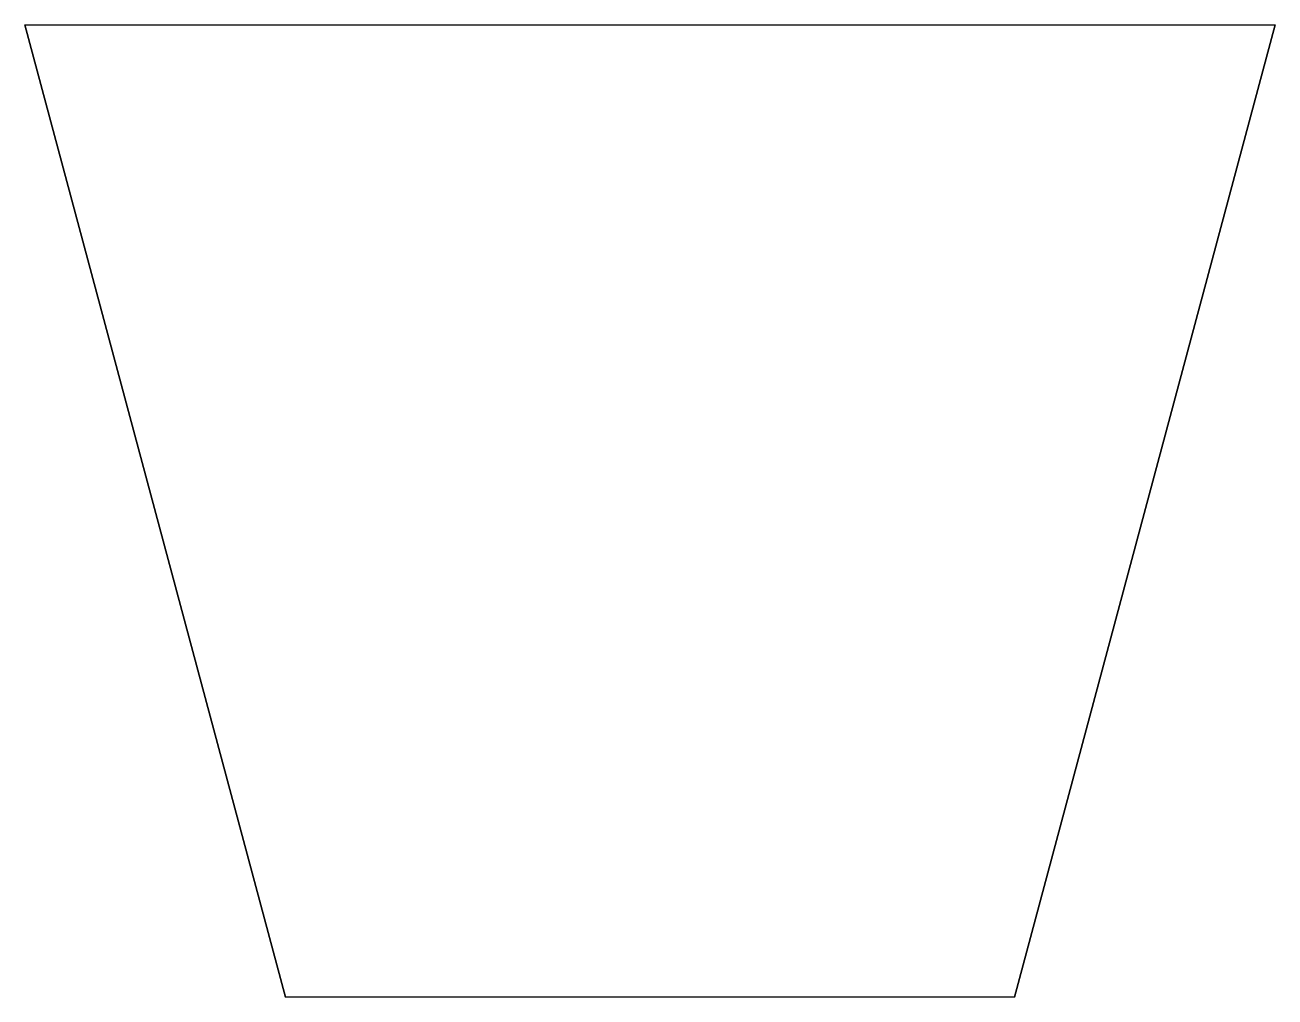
# Model space of a CAD drawing. Header units: millimetres. Extents: x 154 to 256, y -20 to 60.
import ezdxf

# ---------------------------------------------------------------- set-up
doc = ezdxf.new("R2010")
doc.units = ezdxf.units.MM
doc.layers.get('0').update_dxf_attribs({"linetype": 'CONTINUOUS'})

msp = doc.modelspace()

# ---------------------------------------------------------------- linework, layer by layer
for p, q in [((153.56, 60), (175, -20)), ((235, -20), (256.44, 60))]:
    msp.add_line(p, q)
msp.add_lwpolyline([(256.44, 60), (235, -20), (175, -20), (153.56, 60)], close=True)

doc.saveas('drawing.dxf')
